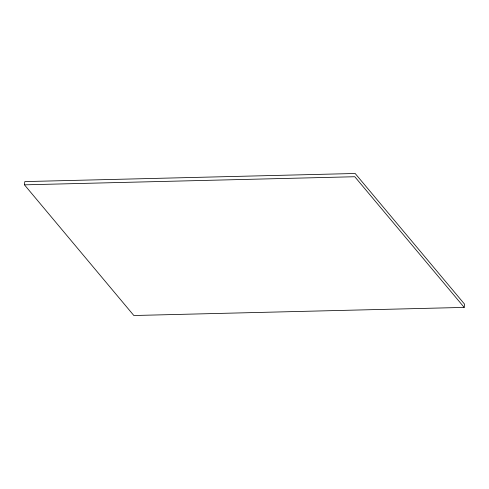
<?xml version="1.0" encoding="UTF-8"?>
<svg xmlns="http://www.w3.org/2000/svg" width="489" height="489" viewBox="0 0 489 489"><rect width="100%" height="100%" fill="white"/><g stroke="black" fill="none" stroke-linecap="round" stroke-linejoin="round"><path stroke-width="0.73" d="M24.45 184.836L24.811 181.596L355.148 173.485L464.55 304.164L464.189 307.404L133.852 315.515L24.45 184.836L354.788 176.731L464.189 307.404"/></g></svg>
